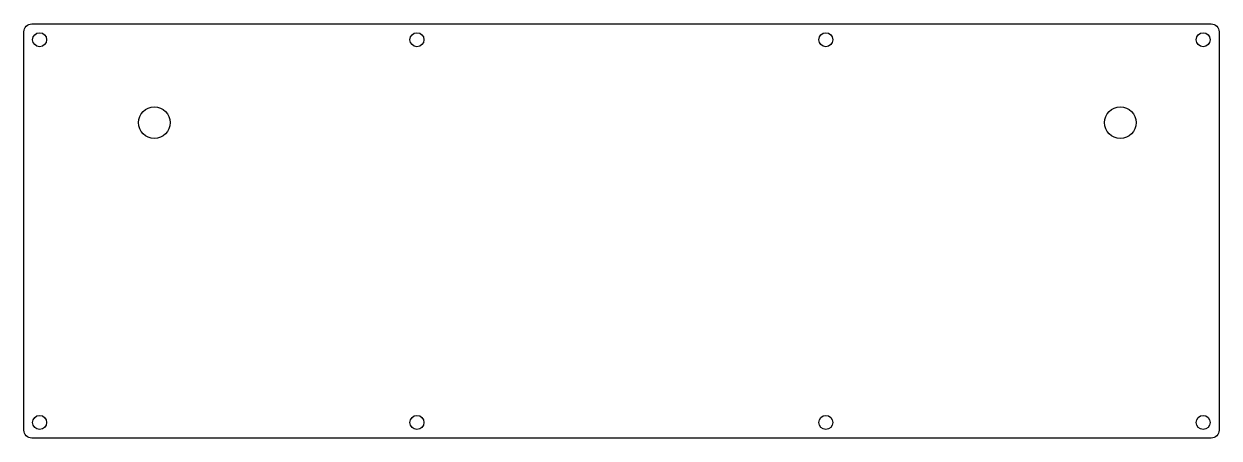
# Model space of a CAD drawing. Header units: millimetres. Extents: x -16 to 287, y -105 to 0.
import ezdxf

# ---------------------------------------------------------------- set-up
doc = ezdxf.new("R2010")
doc.units = ezdxf.units.MM
doc.layers.get('0').update_dxf_attribs({"linetype": 'CONTINUOUS'})

msp = doc.modelspace()

# ---------------------------------------------------------------- linework, layer by layer
msp.add_lwpolyline([(-13.99, -104.86, -0.414214), (-15.99, -102.86), (-15.99, -2, -0.414214), (-13.99, 0), (284.51, 0, -0.416244), (286.52, -2), (286.52, -102.86, -0.414214), (284.52, -104.86)], format="xyb", close=True)
for centre, radius in [((-12, -4), 1.77), ((83.5, -4), 1.77), ((187, -4), 1.77), ((282.5, -4), 1.77), ((17, -25), 4), ((261.5, -25), 4), ((-12, -100.9), 1.77), ((83.5, -100.9), 1.77), ((187, -100.9), 1.77), ((282.5, -100.9), 1.77)]:
    msp.add_circle(centre, radius)

doc.saveas('drawing.dxf')
